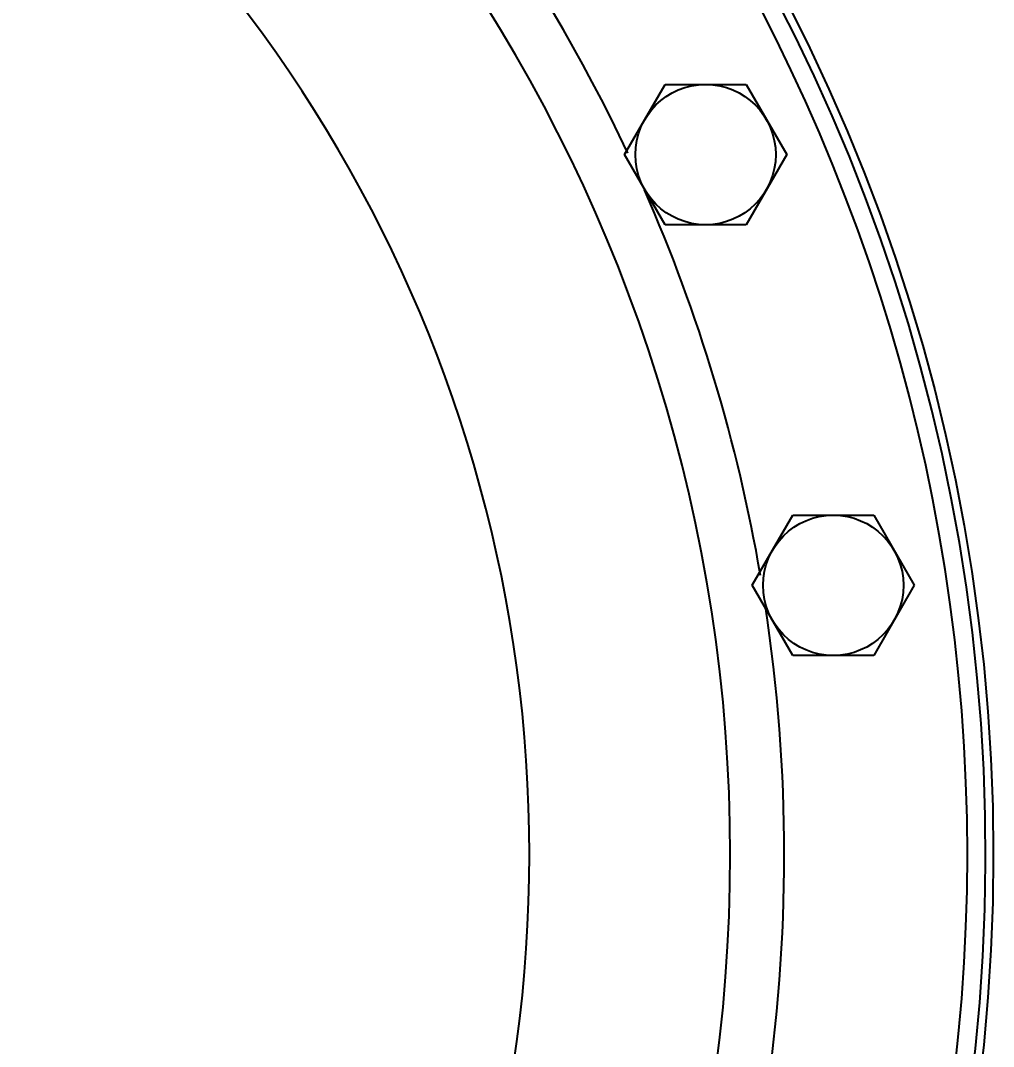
# Model space of a CAD drawing. Header units: millimetres. Extents: x 0 to 10500, y 0 to 7425.
# Drawn here: x 6624.7 to 6785.2, y 4686.5 to 4855.8 of the extents above; entities that cross this region are included whole.
import ezdxf

# ---------------------------------------------------------------- set-up
doc = ezdxf.new("R2010")
doc.units = ezdxf.units.MM
doc.header["$LTSCALE"] = 577.5
doc.layers.get('0').update_dxf_attribs({"linetype": 'CONTINUOUS'})
doc.layers.add('02___PRT_ALL_AXES', color=7, linetype='CONTINUOUS')
doc.styles.add('TEXTSTYLE_2', font='txt', dxfattribs={"width": 0.8})
doc.styles.add('TEXTSTYLE_3', font='txt')
doc.dimstyles.new('DIMSTYLE_1', dxfattribs={"dimtxt": 75, "dimasz": 3.5, "dimexe": 1.5, "dimexo": 1.5, "dimgap": 18.75, "dimtad": 1, "dimdec": 1, "dimtxsty": 'TEXTSTYLE_2', "dimblk": '_FILLED', "dimblk1": '_FILLED', "dimblk2": '_FILLED', "dimcen": 0.09, "dimadec": 1, "dimazin": 2, "dimtp": 0.1, "dimtm": 0.1, "dimtfac": 1, "dimtdec": 1, "dimtofl": 0, "dimtmove": 0, "dimatfit": 3, "dimldrblk": '_FILLED', "dimfxl": 1, "dimtolj": 1, "dimarcsym": 0})
doc.dimstyles.new('DIMSTYLE_2', dxfattribs={"dimtxt": 75, "dimasz": 3.5, "dimexe": 1.5, "dimexo": 1.5, "dimgap": 18.75, "dimtad": 1, "dimdec": 1, "dimtxsty": 'TEXTSTYLE_3', "dimblk": '_FILLED', "dimblk1": '_FILLED', "dimblk2": '_FILLED', "dimcen": 0.09, "dimadec": 1, "dimazin": 2, "dimtp": 0.1, "dimtm": 0.1, "dimtfac": 1, "dimtdec": 1, "dimtofl": 0, "dimtmove": 0, "dimatfit": 3, "dimldrblk": '_FILLED', "dimfxl": 1, "dimtolj": 1, "dimarcsym": 0})

# ---------------------------------------------------------------- blocks, each defined once
blk = doc.blocks.new('_FILLED')
at = {"color": 0, "linetype": 'ByBlock'}
blk.add_solid([(0, 0), (-1, 0.214), (-1, -0.214)], dxfattribs=at)
blk = doc.blocks.new('*D2')
at = {"color": 2, "linetype": 'Continuous', "transparency": 16777216}
for p, q in [((6517.06, 6087.82), (7463.5, 6087.82)), ((7463.5, 6087.82), (7483.75, 6087.82)), ((7482.25, 6087.82), (7482.25, 5216)), ((7482.25, 4344.17), (7482.25, 5216)), ((7017.54, 4344.17), (7463.5, 4344.17)), ((7463.5, 4344.17), (7483.75, 4344.17))]:
    blk.add_line(p, q, dxfattribs=at)
at = {"color": 2, "linetype": 'Continuous', "transparency": 16777216, "xscale": 3.5, "yscale": 3.5, "zscale": 3.5}
for p, rotation in [((7482.25, 6087.82), 90), ((7482.25, 4344.17), 270)]:
    blk.add_blockref('_FILLED', p, dxfattribs=dict(at, rotation=rotation))
at = {"color": 2, "linetype": 'Continuous', "transparency": 16777216, "insert": (7388.5, 5216), "char_height": 75, "width": 360, "attachment_point": 2, "rotation": 90, "line_spacing_factor": 0.9, "style": 'TEXTSTYLE_2'}
blk.add_mtext('(1743)', dxfattribs=at)
blk = doc.blocks.new('*D17')
at = {"color": 2, "linetype": 'Continuous', "transparency": 16777216}
for p, q in [((7146.13, 4918.7), (7146.13, 3926.06)), ((6009.3, 4317.67), (6009.3, 3926.06)), ((6009.3, 3926.06), (6009.3, 3905.81)), ((7146.13, 3926.06), (7146.13, 3905.81)), ((6009.3, 3907.31), (6577.71, 3907.31)), ((7146.13, 3907.31), (6577.71, 3907.31))]:
    blk.add_line(p, q, dxfattribs=at)
at = {"color": 2, "linetype": 'Continuous', "transparency": 16777216, "xscale": 3.5, "yscale": 3.5, "zscale": 3.5, "rotation": 180}
blk.add_blockref('_FILLED', (6009.3, 3907.31), dxfattribs=at)
at = {"color": 2, "linetype": 'Continuous', "transparency": 16777216, "xscale": 3.5, "yscale": 3.5, "zscale": 3.5}
blk.add_blockref('_FILLED', (7146.13, 3907.31), dxfattribs=at)
at = {"color": 2, "linetype": 'Continuous', "transparency": 16777216, "insert": (6577.71, 4001.06), "char_height": 75, "width": 300, "attachment_point": 2, "line_spacing_factor": 0.9, "style": 'TEXTSTYLE_3'}
blk.add_mtext('1137', dxfattribs=at)
blk = doc.blocks.new('*D25')
at = {"color": 2, "linetype": 'Continuous', "transparency": 16777216}
for p, q in [((6515.8, 4870.17), (7272.5, 4870.17)), ((7272.5, 4870.17), (7292.75, 4870.17)), ((7291.25, 4870.17), (7291.25, 4718.17)), ((7291.25, 4566.17), (7291.25, 4718.17)), ((6515.8, 4566.17), (7272.5, 4566.17)), ((7272.5, 4566.17), (7292.75, 4566.17))]:
    blk.add_line(p, q, dxfattribs=at)
at = {"color": 2, "linetype": 'Continuous', "transparency": 16777216, "xscale": 3.5, "yscale": 3.5, "zscale": 3.5}
for p, rotation in [((7291.25, 4870.17), 90), ((7291.25, 4566.17), 270)]:
    blk.add_blockref('_FILLED', p, dxfattribs=dict(at, rotation=rotation))
at = {"color": 2, "linetype": 'Continuous', "transparency": 16777216, "insert": (7197.5, 4718.17), "char_height": 75, "width": 75, "attachment_point": 2, "rotation": 90, "line_spacing_factor": 0.9, "style": 'TEXTSTYLE_3'}
blk.add_mtext('C', dxfattribs=at)

msp = doc.modelspace()

# ---------------------------------------------------------------- linework, layer by layer
at = {"color": 7, "linetype": 'Continuous'}
msp.add_circle((6478.3, 4718.17), 306.9, dxfattribs=at)
for radius, start, end in [(305.63, 93.3838, 86.6162), (302.63, 289.8567, 70.1433), (263.52, 291.434, 68.566), (230.39, 299.333, 60.6736), (272.42, 25.1467, 47.1574), (272.42, 9.7326, 23.7418), (272.42, 351.2879, 8.7132)]:
    msp.add_arc((6478.3, 4718.17), radius, start, end, dxfattribs=at)
at = {"layer": '02___PRT_ALL_AXES', "color": 7, "linetype": 'Continuous'}
for p, q in [((6724.37, 4833.68), (6731.06, 4845.27)), ((6731.06, 4845.27), (6744.43, 4845.27)), ((6744.43, 4845.27), (6751.12, 4833.68)), ((6731.06, 4822.1), (6724.37, 4833.68)), ((6751.12, 4833.68), (6744.43, 4822.1)), ((6744.43, 4822.1), (6731.06, 4822.1)), ((6745.42, 4762.6), (6752.11, 4774.18)), ((6752.11, 4774.18), (6765.49, 4774.18)), ((6765.49, 4774.18), (6772.17, 4762.6)), ((6752.11, 4751.02), (6745.42, 4762.6)), ((6772.17, 4762.6), (6765.49, 4751.02)), ((6765.49, 4751.02), (6752.11, 4751.02))]:
    msp.add_line(p, q, dxfattribs=at)
for centre in [(6737.74, 4833.68), (6758.8, 4762.6)]:
    msp.add_circle(centre, 11.58, dxfattribs=at)

# ---------------------------------------------------------------- dimensions: what is measured, and where the dimension line sits
at = {"color": 2, "linetype": 'Continuous'}
for base, p1, p2, angle, text, dimstyle, picture, middle in [((7482.25, 6087.82), (7016.04, 4344.17), (6515.56, 6087.82), 90, '(1743)', 'DIMSTYLE_1', '*D2', (7482.25, 5216)), ((7291.25, 4566.17), (6514.3, 4870.17), (6514.3, 4566.17), 270, 'C', 'DIMSTYLE_2', '*D25', (7291.25, 4713.48))]:
    dim = msp.add_linear_dim(base=base, p1=p1, p2=p2, angle=angle, text=text, dimstyle=dimstyle, dxfattribs=at)
    dim.commit()
    dim.dimension.update_dxf_attribs({"geometry": picture, "text_midpoint": middle, "dimtype": 160})
dim = msp.add_linear_dim(base=(7146.13, 3907.31), p1=(6009.3, 4319.17), p2=(7146.13, 4920.2), text='1137', dimstyle='DIMSTYLE_2', dxfattribs=at)
dim.commit()
dim.dimension.update_dxf_attribs({"geometry": '*D17', "text_midpoint": (6577.71, 3907.31), "dimtype": 160})

doc.saveas('drawing.dxf')
